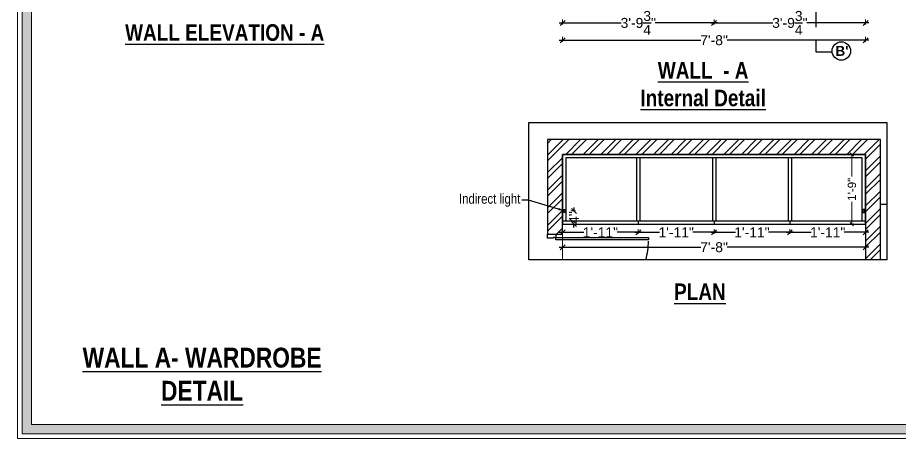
# Model space of a CAD drawing. Header units: millimetres. Extents: x 56222 to 3066687, y -650199 to -121287.
# Drawn here: x 136643.7 to 136910.2, y -183002.7 to -182875.8 of the extents above; entities that cross this region are included whole.
import ezdxf
from ezdxf import colors
from ezdxf.entities.mleader import LeaderData, LeaderLine
from ezdxf.math import Vec2, Vec3

# ---------------------------------------------------------------- set-up
doc = ezdxf.new("R2010")
doc.units = ezdxf.units.MM
doc.header["$MEASUREMENT"] = 0
doc.header["$PDMODE"] = 35
for name, pattern in [('00 . GROUND FLOOR$0$DASHED', [0.75, 0.5, -0.25]), ('DASHED2', [0.375, 0.25, -0.125]), ('DASHEDX2', [1.5, 1, -0.5])]:
    doc.linetypes.add(name, pattern=pattern)
doc.layers.get('Defpoints').update_dxf_attribs({"color": 220})
doc.layers.add('AR ELE-5', color=134, linetype='Continuous')
doc.layers.add('AR HATCH-7', color=7, linetype='Continuous')
for name, color, linetype, lineweight in [('DIM.', 250, 'Continuous', 13), ('dim05', 1, 'Continuous', 13), ('Dimension', 10, 'DASHEDX2', 20), ('FIRST FLOOR', 7, 'Continuous', 9), ('FIRST FLOOR_( PLine )_', 251, 'Continuous', 30), ('FURNITURE', 32, 'Continuous', 9), ('FURNITURE-1', 252, 'Continuous', 13), ('Labelling', 1, 'Continuous', 25), ('Text', 7, 'Continuous', 15), ('wall', 7, 'Continuous', 30), ('XX~SLAB ( BEAM )~ ( DIM )', 7, 'Continuous', 9)]:
    doc.layers.add(name, color=color, linetype=linetype, lineweight=lineweight)
doc.styles.add('Arial', font='arial.ttf')
doc.styles.get("Standard").update_dxf_attribs({"font": 'arial.ttf', "height": 6})
doc.styles.add('style4', font='ARIALN.TTF')
doc.dimstyles.new('Archana', dxfattribs={"dimtxt": 3, "dimasz": 1.5, "dimexe": 0.5, "dimexo": 0.5, "dimgap": 0, "dimtad": 0, "dimzin": 0, "dimdsep": 46, "dimlunit": 4, "dimtxsty": 'Arial', "dimblk": 'OBLIQUE', "dimcen": 0, "dimdle": 1, "dimclrd": 1, "dimclre": 1, "dimclrt": 5, "dimadec": 0, "dimazin": 0, "dimtfac": 1, "dimtofl": 0, "dimtmove": 1, "dimatfit": 3, "dimfxl": 1, "dimfxlon": 1, "dimtolj": 1, "dimtzin": 0, "dimlwd": 25, "dimlwe": -1, "dimarcsym": 0})
doc.dimstyles.new('ISO-25', dxfattribs={"dimtxt": 2.5, "dimasz": 1, "dimexe": 0.5, "dimexo": 1, "dimtad": 0, "dimdec": 1, "dimlunit": 4, "dimtxsty": 'Standard', "dimblk": 'OBLIQUE', "dimcen": 2.5, "dimclrd": 1, "dimclre": 1, "dimclrt": 5, "dimadec": 0, "dimazin": 0, "dimtfac": 1, "dimtdec": 1, "dimtmove": 0, "dimatfit": 3, "dimfxl": 1, "dimlwd": -1, "dimarcsym": 0})

# ---------------------------------------------------------------- blocks, each defined once
blk = doc.blocks.new('_Oblique')
at = {"layer": 'wall', "color": 0, "lineweight": -2}
blk.add_line((-0.5, -0.5), (0.5, 0.5), dxfattribs=at)
blk = doc.blocks.new('*D718')
at = {"layer": 'Defpoints', "color": 0, "lineweight": 30, "transparency": 16777216}
for p in [(136808.2, -182868.85), (136853.95, -182868.85), (136853.95, -182877.33)]:
    blk.add_point(p, dxfattribs=at)
at = {"layer": 'FURNITURE', "color": 1, "transparency": 16777216}
for p, q in [((136808.2, -182876.33), (136808.2, -182877.83)), ((136853.95, -182876.33), (136853.95, -182877.83))]:
    blk.add_line(p, q, dxfattribs=at)
at = {"layer": 'FURNITURE', "color": 1, "lineweight": 25, "transparency": 16777216}
for p, q in [((136807.2, -182877.33), (136825.95, -182877.33)), ((136854.95, -182877.33), (136836.2, -182877.33))]:
    blk.add_line(p, q, dxfattribs=at)
at = {"layer": 'FURNITURE', "color": 1, "lineweight": 25, "transparency": 16777216, "xscale": 1.5, "yscale": 1.5, "zscale": 1.5, "rotation": 180}
blk.add_blockref('_Oblique', (136808.2, -182877.33), dxfattribs=at)
at = {"layer": 'FURNITURE', "color": 1, "lineweight": 25, "transparency": 16777216, "xscale": 1.5, "yscale": 1.5, "zscale": 1.5}
blk.add_blockref('_Oblique', (136853.95, -182877.33), dxfattribs=at)
at = {"layer": 'FURNITURE', "color": 5, "lineweight": 30, "transparency": 16777216, "insert": (136831.08, -182877.33), "char_height": 3, "attachment_point": 5, "style": 'Arial'}
blk.add_mtext('\\A1;3\'-9{\\H1x;\\S3/4;}"', dxfattribs=at)
blk = doc.blocks.new('*D719')
at = {"layer": 'Defpoints', "color": 0, "lineweight": 30, "transparency": 16777216}
for p in [(136853.95, -182868.85), (136899.7, -182868.85), (136899.7, -182877.33)]:
    blk.add_point(p, dxfattribs=at)
at = {"layer": 'FURNITURE', "color": 1, "transparency": 16777216}
for p, q in [((136853.95, -182876.33), (136853.95, -182877.83)), ((136899.7, -182876.33), (136899.7, -182877.83))]:
    blk.add_line(p, q, dxfattribs=at)
at = {"layer": 'FURNITURE', "color": 1, "lineweight": 25, "transparency": 16777216}
for p, q in [((136852.95, -182877.33), (136871.7, -182877.33)), ((136900.7, -182877.33), (136881.95, -182877.33))]:
    blk.add_line(p, q, dxfattribs=at)
at = {"layer": 'FURNITURE', "color": 1, "lineweight": 25, "transparency": 16777216, "xscale": 1.5, "yscale": 1.5, "zscale": 1.5, "rotation": 180}
blk.add_blockref('_Oblique', (136853.95, -182877.33), dxfattribs=at)
at = {"layer": 'FURNITURE', "color": 1, "lineweight": 25, "transparency": 16777216, "xscale": 1.5, "yscale": 1.5, "zscale": 1.5}
blk.add_blockref('_Oblique', (136899.7, -182877.33), dxfattribs=at)
at = {"layer": 'FURNITURE', "color": 5, "lineweight": 30, "transparency": 16777216, "insert": (136876.83, -182877.33), "char_height": 3, "attachment_point": 5, "style": 'Arial'}
blk.add_mtext('\\A1;3\'-9{\\H1x;\\S3/4;}"', dxfattribs=at)
blk = doc.blocks.new('*D736')
at = {"layer": 'Defpoints', "color": 0, "lineweight": 30, "transparency": 16777216}
for p in [(136895.18, -182917.05), (136895.58, -182917.05), (136895.18, -182938.05)]:
    blk.add_point(p, dxfattribs=at)
at = {"layer": 'dim05', "color": 1, "linetype": 'Continuous', "transparency": 16777216}
for p, q in [((136895.58, -182917.05), (136895.58, -182923.71)), ((136895.58, -182938.05), (136895.58, -182931.38))]:
    blk.add_line(p, q, dxfattribs=at)
at = {"layer": 'dim05', "color": 1, "linetype": 'Continuous', "lineweight": -2, "transparency": 16777216}
for p, q in [((136896.18, -182917.05), (136896.08, -182917.05)), ((136896.18, -182938.05), (136896.08, -182938.05))]:
    blk.add_line(p, q, dxfattribs=at)
at = {"layer": 'dim05', "color": 1, "transparency": 16777216}
for p, rotation in [((136895.58, -182917.05), 90), ((136895.58, -182938.05), 270)]:
    blk.add_blockref('_Oblique', p, dxfattribs=dict(at, rotation=rotation))
at = {"layer": 'dim05', "color": 5, "lineweight": 25, "transparency": 16777216, "insert": (136895.58, -182927.55), "char_height": 2.5, "attachment_point": 5, "rotation": 90, "style": 'Arial'}
blk.add_mtext('1\'-9"', dxfattribs=at)
blk = doc.blocks.new('*D737')
at = {"layer": 'Defpoints', "color": 0, "lineweight": 30, "transparency": 16777216}
for p in [(136808.2, -182938.08), (136831.08, -182938.08), (136831.08, -182940.55)]:
    blk.add_point(p, dxfattribs=at)
at = {"layer": 'FURNITURE', "color": 1, "lineweight": 25, "transparency": 16777216}
for p, q in [((136807.2, -182940.55), (136814.63, -182940.55)), ((136832.08, -182940.55), (136824.65, -182940.55))]:
    blk.add_line(p, q, dxfattribs=at)
at = {"layer": 'FURNITURE', "color": 1, "transparency": 16777216}
for p, q in [((136808.2, -182939.55), (136808.2, -182941.05)), ((136831.08, -182939.55), (136831.08, -182941.05))]:
    blk.add_line(p, q, dxfattribs=at)
at = {"layer": 'FURNITURE', "color": 1, "lineweight": 25, "transparency": 16777216, "xscale": 1.5, "yscale": 1.5, "zscale": 1.5, "rotation": 180}
blk.add_blockref('_Oblique', (136808.2, -182940.55), dxfattribs=at)
at = {"layer": 'FURNITURE', "color": 1, "lineweight": 25, "transparency": 16777216, "xscale": 1.5, "yscale": 1.5, "zscale": 1.5}
blk.add_blockref('_Oblique', (136831.08, -182940.55), dxfattribs=at)
at = {"layer": 'FURNITURE', "color": 5, "lineweight": 30, "transparency": 16777216, "insert": (136819.64, -182940.55), "char_height": 3, "attachment_point": 5, "style": 'Arial'}
blk.add_mtext('\\A1;1\'-11"', dxfattribs=at)
blk = doc.blocks.new('*D738')
at = {"layer": 'Defpoints', "color": 0, "lineweight": 30, "transparency": 16777216}
for p in [(136831.08, -182938.08), (136853.95, -182938.08), (136853.95, -182940.55)]:
    blk.add_point(p, dxfattribs=at)
at = {"layer": 'FURNITURE', "color": 1, "lineweight": 25, "transparency": 16777216}
for p, q in [((136830.08, -182940.55), (136837.5, -182940.55)), ((136854.95, -182940.55), (136847.53, -182940.55))]:
    blk.add_line(p, q, dxfattribs=at)
at = {"layer": 'FURNITURE', "color": 1, "transparency": 16777216}
for p, q in [((136831.08, -182939.55), (136831.08, -182941.05)), ((136853.95, -182939.55), (136853.95, -182941.05))]:
    blk.add_line(p, q, dxfattribs=at)
at = {"layer": 'FURNITURE', "color": 1, "lineweight": 25, "transparency": 16777216, "xscale": 1.5, "yscale": 1.5, "zscale": 1.5, "rotation": 180}
blk.add_blockref('_Oblique', (136831.08, -182940.55), dxfattribs=at)
at = {"layer": 'FURNITURE', "color": 1, "lineweight": 25, "transparency": 16777216, "xscale": 1.5, "yscale": 1.5, "zscale": 1.5}
blk.add_blockref('_Oblique', (136853.95, -182940.55), dxfattribs=at)
at = {"layer": 'FURNITURE', "color": 5, "lineweight": 30, "transparency": 16777216, "insert": (136842.51, -182940.55), "char_height": 3, "attachment_point": 5, "style": 'Arial'}
blk.add_mtext('\\A1;1\'-11"', dxfattribs=at)
blk = doc.blocks.new('*D739')
at = {"layer": 'Defpoints', "color": 0, "lineweight": 30, "transparency": 16777216}
for p in [(136853.95, -182938.08), (136876.83, -182938.08), (136876.83, -182940.55)]:
    blk.add_point(p, dxfattribs=at)
at = {"layer": 'FURNITURE', "color": 1, "lineweight": 25, "transparency": 16777216}
for p, q in [((136852.95, -182940.55), (136860.38, -182940.55)), ((136877.83, -182940.55), (136870.4, -182940.55))]:
    blk.add_line(p, q, dxfattribs=at)
at = {"layer": 'FURNITURE', "color": 1, "transparency": 16777216}
for p, q in [((136853.95, -182939.55), (136853.95, -182941.05)), ((136876.83, -182939.55), (136876.83, -182941.05))]:
    blk.add_line(p, q, dxfattribs=at)
at = {"layer": 'FURNITURE', "color": 1, "lineweight": 25, "transparency": 16777216, "xscale": 1.5, "yscale": 1.5, "zscale": 1.5, "rotation": 180}
blk.add_blockref('_Oblique', (136853.95, -182940.55), dxfattribs=at)
at = {"layer": 'FURNITURE', "color": 1, "lineweight": 25, "transparency": 16777216, "xscale": 1.5, "yscale": 1.5, "zscale": 1.5}
blk.add_blockref('_Oblique', (136876.83, -182940.55), dxfattribs=at)
at = {"layer": 'FURNITURE', "color": 5, "lineweight": 30, "transparency": 16777216, "insert": (136865.39, -182940.55), "char_height": 3, "attachment_point": 5, "style": 'Arial'}
blk.add_mtext('\\A1;1\'-11"', dxfattribs=at)
blk = doc.blocks.new('*D740')
at = {"layer": 'Defpoints', "color": 0, "lineweight": 30, "transparency": 16777216}
for p in [(136876.83, -182938.08), (136899.7, -182938.08), (136899.7, -182940.55)]:
    blk.add_point(p, dxfattribs=at)
at = {"layer": 'FURNITURE', "color": 1, "lineweight": 25, "transparency": 16777216}
for p, q in [((136875.83, -182940.55), (136883.25, -182940.55)), ((136900.7, -182940.55), (136893.28, -182940.55))]:
    blk.add_line(p, q, dxfattribs=at)
at = {"layer": 'FURNITURE', "color": 1, "transparency": 16777216}
for p, q in [((136876.83, -182939.55), (136876.83, -182941.05)), ((136899.7, -182939.55), (136899.7, -182941.05))]:
    blk.add_line(p, q, dxfattribs=at)
at = {"layer": 'FURNITURE', "color": 1, "lineweight": 25, "transparency": 16777216, "xscale": 1.5, "yscale": 1.5, "zscale": 1.5, "rotation": 180}
blk.add_blockref('_Oblique', (136876.83, -182940.55), dxfattribs=at)
at = {"layer": 'FURNITURE', "color": 1, "lineweight": 25, "transparency": 16777216, "xscale": 1.5, "yscale": 1.5, "zscale": 1.5}
blk.add_blockref('_Oblique', (136899.7, -182940.55), dxfattribs=at)
at = {"layer": 'FURNITURE', "color": 5, "lineweight": 30, "transparency": 16777216, "insert": (136888.26, -182940.55), "char_height": 3, "attachment_point": 5, "style": 'Arial'}
blk.add_mtext('\\A1;1\'-11"', dxfattribs=at)
blk = doc.blocks.new('*D741')
at = {"layer": 'Defpoints', "color": 0, "lineweight": 30, "transparency": 16777216}
for p in [(136808.2, -182939.11), (136899.7, -182939.11), (136899.7, -182945.06)]:
    blk.add_point(p, dxfattribs=at)
at = {"layer": 'FURNITURE', "color": 1, "lineweight": 25, "transparency": 16777216}
for p, q in [((136807.2, -182945.06), (136849.98, -182945.06)), ((136900.7, -182945.06), (136857.93, -182945.06))]:
    blk.add_line(p, q, dxfattribs=at)
at = {"layer": 'FURNITURE', "color": 1, "transparency": 16777216}
for p, q in [((136808.2, -182944.06), (136808.2, -182945.56)), ((136899.7, -182944.06), (136899.7, -182945.56))]:
    blk.add_line(p, q, dxfattribs=at)
at = {"layer": 'FURNITURE', "color": 1, "lineweight": 25, "transparency": 16777216, "xscale": 1.5, "yscale": 1.5, "zscale": 1.5, "rotation": 180}
blk.add_blockref('_Oblique', (136808.2, -182945.06), dxfattribs=at)
at = {"layer": 'FURNITURE', "color": 1, "lineweight": 25, "transparency": 16777216, "xscale": 1.5, "yscale": 1.5, "zscale": 1.5}
blk.add_blockref('_Oblique', (136899.7, -182945.06), dxfattribs=at)
at = {"layer": 'FURNITURE', "color": 5, "lineweight": 30, "transparency": 16777216, "insert": (136853.95, -182945.06), "char_height": 3, "attachment_point": 5, "style": 'Arial'}
blk.add_mtext('\\A1;7\'-8"', dxfattribs=at)
blk = doc.blocks.new('*D752')
at = {"layer": 'Defpoints', "color": 0, "lineweight": 30, "transparency": 16777216}
for p in [(136808.2, -182868.85), (136899.7, -182868.85), (136899.7, -182882.57)]:
    blk.add_point(p, dxfattribs=at)
at = {"layer": 'FURNITURE', "color": 1, "transparency": 16777216}
for p, q in [((136808.2, -182881.57), (136808.2, -182883.07)), ((136899.7, -182881.57), (136899.7, -182883.07))]:
    blk.add_line(p, q, dxfattribs=at)
at = {"layer": 'FURNITURE', "color": 1, "lineweight": 25, "transparency": 16777216}
for p, q in [((136807.2, -182882.57), (136849.98, -182882.57)), ((136900.7, -182882.57), (136857.93, -182882.57))]:
    blk.add_line(p, q, dxfattribs=at)
at = {"layer": 'FURNITURE', "color": 1, "lineweight": 25, "transparency": 16777216, "xscale": 1.5, "yscale": 1.5, "zscale": 1.5, "rotation": 180}
blk.add_blockref('_Oblique', (136808.2, -182882.57), dxfattribs=at)
at = {"layer": 'FURNITURE', "color": 1, "lineweight": 25, "transparency": 16777216, "xscale": 1.5, "yscale": 1.5, "zscale": 1.5}
blk.add_blockref('_Oblique', (136899.7, -182882.57), dxfattribs=at)
at = {"layer": 'FURNITURE', "color": 5, "lineweight": 30, "transparency": 16777216, "insert": (136853.95, -182882.57), "char_height": 3, "attachment_point": 5, "style": 'Arial'}
blk.add_mtext('\\A1;7\'-8"', dxfattribs=at)
blk = doc.blocks.new('*D883')
at = {"layer": 'Defpoints', "color": 0, "lineweight": 30, "transparency": 16777216}
for p in [(136809.2, -182934.1), (136811.66, -182934.1), (136809.62, -182938.08)]:
    blk.add_point(p, dxfattribs=at)
at = {"layer": 'FURNITURE', "color": 1, "lineweight": 25, "transparency": 16777216}
for p, q in [((136811.66, -182933.1), (136811.66, -182934.31)), ((136811.66, -182939.08), (136811.66, -182937.88))]:
    blk.add_line(p, q, dxfattribs=at)
at = {"layer": 'FURNITURE', "color": 1, "transparency": 16777216}
for p, q in [((136810.66, -182934.1), (136812.16, -182934.1)), ((136810.66, -182938.08), (136812.16, -182938.08))]:
    blk.add_line(p, q, dxfattribs=at)
at = {"layer": 'FURNITURE', "color": 1, "lineweight": 25, "transparency": 16777216, "xscale": 1.5, "yscale": 1.5, "zscale": 1.5}
for p, rotation in [((136811.66, -182934.1), 90), ((136811.66, -182938.08), 270)]:
    blk.add_blockref('_Oblique', p, dxfattribs=dict(at, rotation=rotation))
at = {"layer": 'FURNITURE', "color": 5, "lineweight": 30, "transparency": 16777216, "insert": (136811.66, -182936.09), "char_height": 3, "attachment_point": 5, "rotation": 90, "style": 'Arial'}
blk.add_mtext('\\A1;4"', dxfattribs=at)

msp = doc.modelspace()

# ---------------------------------------------------------------- hatches: boundary and pattern name
at = {"layer": 'AR HATCH-7', "lineweight": 15, "true_color": 0x939598}
h = msp.add_hatch(dxfattribs=at)
h.set_pattern_fill('ANSI32', color=252, scale=10)
h.set_pattern_definition([(45, (1826.323, 1125.451), (-2.65165043, 2.65165043), []), (45, (1828.091, 1125.451), (-2.65165043, 2.65165043), [])])
h.paths.add_polyline_path([(136904.202, -182912.581), (136803.702, -182912.581), (136803.702, -182941.081), (136806.202, -182941.081), (136808.202, -182941.081), (136808.202, -182917.081), (136899.702, -182917.081), (136899.702, -182938.081), (136899.702, -182948.89), (136904.202, -182948.89)])
at = {"layer": 'Dimension', "linetype": 'Continuous', "true_color": 0xd39e00}
h = msp.add_hatch(color=42, dxfattribs=at)
h.paths.add_polyline_path([(136645.084, -182722.471), (136645.084, -183001.349), (137041.287, -183001.349), (137041.287, -182722.471)])
h.paths.add_polyline_path([(136647.865, -182725.252), (137038.507, -182725.252), (137038.507, -182998.568), (136647.865, -182998.568)], flags=16)

# ---------------------------------------------------------------- linework, layer by layer
for points in [[(136806.202, -182941.081), (136806.202, -182942.081), (136805.452, -182942.081), (136805.452, -182942.331), (136803.702, -182942.331), (136803.702, -182941.081)], [(136806.202, -182942.081), (136834.202, -182942.081), (136834.202, -182942.831), (136806.202, -182942.831)]]:
    msp.add_lwpolyline(points, close=True)
at = {"layer": 'AR ELE-5', "linetype": 'ByBlock', "ltscale": 15}
msp.add_arc((136806.185, -182942.04), 28.041, 345.86074, 357.62699, dxfattribs=at)
at = {"layer": 'Dimension', "color": 42, "linetype": 'Continuous', "true_color": 0xd39e00}
for points in [[(136643.694, -182721.081), (137042.678, -182721.081), (137042.678, -183002.739), (136643.694, -183002.739)], [(136645.084, -182722.471), (137041.287, -182722.471), (137041.287, -183001.349), (136645.084, -183001.349)], [(136647.865, -182725.252), (137038.507, -182725.252), (137038.507, -182998.568), (136647.865, -182998.568)]]:
    msp.add_lwpolyline(points, close=True, dxfattribs=at)
at = {"layer": 'FIRST FLOOR'}
for p, q in [((136904.202, -182912.581), (136803.702, -182912.581)), ((136803.702, -182912.581), (136803.702, -182941.081)), ((136904.202, -182948.89), (136904.202, -182912.581)), ((136899.702, -182917.081), (136808.202, -182917.081)), ((136808.202, -182917.081), (136808.202, -182948.89)), ((136899.702, -182948.89), (136899.702, -182917.081)), ((136808.202, -182941.081), (136803.702, -182941.081))]:
    msp.add_line(p, q, dxfattribs=at)
at = {"layer": 'FIRST FLOOR_( PLine )_'}
for p, q in [((136904.202, -182912.581), (136803.702, -182912.581)), ((136803.702, -182912.581), (136803.702, -182941.081)), ((136904.202, -182948.89), (136904.202, -182912.581)), ((136808.202, -182941.081), (136808.202, -182917.081)), ((136808.202, -182917.081), (136899.702, -182917.081)), ((136899.702, -182917.081), (136899.702, -182948.89)), ((136803.702, -182941.081), (136808.202, -182941.081))]:
    msp.add_line(p, q, dxfattribs=at)
at = {"layer": 'FURNITURE', "lineweight": 30}
for p, q in [((136809.202, -182918.081), (136809.202, -182937.081)), ((136898.702, -182918.081), (136809.202, -182918.081)), ((136830.577, -182918.081), (136830.577, -182937.081)), ((136831.577, -182918.081), (136831.577, -182937.081)), ((136853.452, -182918.081), (136853.452, -182937.081)), ((136854.452, -182918.081), (136854.452, -182937.081)), ((136876.327, -182918.081), (136876.327, -182937.081)), ((136877.327, -182918.081), (136877.327, -182937.081)), ((136898.702, -182937.081), (136898.702, -182918.081)), ((136904.202, -182932.081), (136906.121, -182932.081)), ((136808.202, -182937.081), (136899.702, -182937.081)), ((136831.077, -182937.081), (136831.077, -182938.081)), ((136853.952, -182937.081), (136853.952, -182938.081)), ((136876.827, -182937.081), (136876.827, -182938.081))]:
    msp.add_line(p, q, dxfattribs=at)
for points in [[(136808.202, -182917.081), (136808.202, -182938.081), (136899.702, -182938.081), (136899.702, -182917.081)], [(136809.202, -182934.544), (136808.562, -182934.544), (136808.562, -182933.651), (136809.202, -182933.651)], [(136898.702, -182934.544), (136899.343, -182934.544), (136899.343, -182933.651), (136898.702, -182933.651)]]:
    msp.add_lwpolyline(points, close=True, dxfattribs=at)
at = {"layer": 'FURNITURE', "color": 3, "linetype": 'DASHED2', "lineweight": 30}
for points in [[(136809.202, -182934.429), (136808.669, -182934.429), (136808.669, -182933.776), (136809.202, -182933.776)], [(136898.702, -182934.429), (136899.236, -182934.429), (136899.236, -182933.776), (136898.702, -182933.776)]]:
    msp.add_lwpolyline(points, close=True, dxfattribs=at)
at = {"layer": 'FURNITURE-1', "color": 252, "linetype": '00 . GROUND FLOOR$0$DASHED', "lineweight": 25, "ltscale": 15, "true_color": 0x939598}
msp.add_lwpolyline([(136889.595, -182736.098), (136884.609, -182736.098), (136884.636, -182886.113), (136889.595, -182886.113)], dxfattribs=at)
at = {"layer": 'FURNITURE-1', "color": 1, "linetype": 'ByBlock', "lineweight": 30}
msp.add_circle((136892.38, -182885.821), 2.785, dxfattribs=at)
at = {"layer": 'XX~SLAB ( BEAM )~ ( DIM )', "color": 252, "lineweight": 25, "true_color": 0x939598}
msp.add_lwpolyline([(136906.121, -182948.89), (136798.027, -182948.89), (136798.027, -182907.398), (136906.121, -182907.398)], close=True, dxfattribs=at)

# ---------------------------------------------------------------- texts
at = {"layer": 'DIM.', "color": 1, "insert": (136890.542, -182884.283, -2.248), "char_height": 3, "attachment_point": 1}
msp.add_mtext_dynamic_manual_height_columns("{\\fArial|b1|i0|c0|p34;B'}", width=81.87572, gutter_width=1.128, heights=[0], dxfattribs=at)
at = {"layer": 'Labelling', "color": 251, "true_color": 0x636466, "attachment_point": 5, "style": 'style4'}
for s, insert, char_height in [('{\\fArial Narrow|b1|i0|c0|p34;\\LWALL ELEVATION - A}', (136706.205, -182880.276), 5), ('{\\fArial Narrow|b1|i0|c0|p34;\\LWALL  - A\\PInternal Detail}', (136850.657, -182895.869), 5), ('{\\fArial Narrow|b1|i0|c0|p34;\\LPLAN}', (136849.684, -182958.488), 5), ('{\\fArial Narrow|b1|i0|c0|p34;\\LWALL A- WARDROBE DETAIL}', (136699.379, -182983.378), 6)]:
    msp.add_mtext_dynamic_manual_height_columns(s, width=79.10806, gutter_width=1, heights=[0], dxfattribs=dict(at, insert=insert, char_height=char_height))

# ---------------------------------------------------------------- dimensions: what is measured, and where the dimension line sits
at = {"layer": 'dim05', "color": 27, "lineweight": 25, "true_color": 0x7d5120}
dim = msp.add_linear_dim(base=(136895.579, -182917.045), p1=(136895.182, -182938.045), p2=(136895.182, -182917.045), angle=90, dimstyle='ISO-25', override={"dimtxsty": 'Arial'}, dxfattribs=at)
dim.commit()
dim.dimension.update_dxf_attribs({"geometry": '*D736', "text_midpoint": (136895.579, -182927.545)})
at = {"layer": 'FURNITURE', "lineweight": 30}
for base, p1, p2, picture, middle in [((136853.952, -182877.334), (136808.202, -182868.855), (136853.952, -182868.855), '*D718', (136831.077, -182877.334)), ((136899.702, -182877.334), (136853.952, -182868.855), (136899.702, -182868.855), '*D719', (136876.827, -182877.334)), ((136831.077474663, -182940.546363367), (136808.202474663, -182938.08137445), (136831.077474663, -182938.08137445), '*D737', (136819.639974663, -182940.546363367)), ((136853.952474663, -182940.546363367), (136831.077474663, -182938.08137445), (136853.952474663, -182938.08137445), '*D738', (136842.514974663, -182940.546363367)), ((136876.827474663, -182940.546363367), (136853.952474663, -182938.08137445), (136876.827474663, -182938.08137445), '*D739', (136865.389974663, -182940.546363367)), ((136899.702474663, -182940.546363367), (136876.827474663, -182938.08137445), (136899.702474663, -182938.08137445), '*D740', (136888.264974663, -182940.546363367))]:
    dim = msp.add_linear_dim(base=base, p1=p1, p2=p2, dimstyle='Archana', dxfattribs=at)
    dim.commit()
    dim.dimension.update_dxf_attribs({"geometry": picture, "text_midpoint": middle})
for base, p1, p2, picture, middle in [((136899.702474663, -182882.566532773), (136808.202474663, -182868.854720041), (136899.702474663, -182868.854720041), '*D752', (136853.952474663, -182882.566532773)), ((136899.702474663, -182945.060494323), (136808.202474663, -182939.107479817), (136899.702474663, -182939.107479817), '*D741', (136853.952474663, -182945.060494323))]:
    dim = msp.add_linear_dim(base=base, p1=p1, p2=p2, dimstyle='Archana', override={"dimdec": 0}, dxfattribs=at)
    dim.commit()
    dim.dimension.update_dxf_attribs({"geometry": picture, "text_midpoint": middle})
dim = msp.add_linear_dim(base=(136811.663, -182934.102), p1=(136809.618, -182938.081), p2=(136809.202, -182934.102), angle=90, dimstyle='Archana', dxfattribs=at)
dim.commit()
dim.dimension.update_dxf_attribs({"geometry": '*D883', "text_midpoint": (136811.663, -182936.092)})

# ---------------------------------------------------------------- leaders
at = {"layer": 'Text', "color": 1, "lineweight": 0, "ltscale": 20}
ml = msp.add_multileader_mtext('Standard', dxfattribs=at)
ml.set_content('Indirect light', color=1, style='style4')
ml.set_leader_properties()
ml.build(insert=Vec2(0, 0))
ml.multileader.update_dxf_attribs({"dogleg_length": 2.025, "arrow_head_size": 2})
ctx = ml.context
ctx.base_point, ctx.char_height, ctx.arrow_head_size, ctx.landing_gap_size, ctx.plane_origin = Vec3(136776.89, -182930.861), 3, 2, 0.4, Vec3(136860.002, -182922.924)
ctx.text_align_type = 2
notes = []
notes.append((ctx, [(0, (1, 1, 0), (136797.899, -182930.861), (-1, 0), 2.025, [(0, [(136808.936, -182934.102)], 0, [])])]))
ctx.mtext.insert, ctx.mtext.alignment = Vec3(136795.474, -182928.92), 3
for ctx, leaders in notes:
    for number, flags, end, landing, length, lines in leaders:
        leader = LeaderData()
        leader.index, (leader.has_last_leader_line, leader.has_dogleg_vector, leader.attachment_direction) = number, flags
        leader.last_leader_point, leader.dogleg_vector, leader.dogleg_length = Vec3(end), Vec3(landing), length
        for number, points, colour, breaks in lines:
            line = LeaderLine()
            line.index, line.vertices, line.color, line.breaks = number, Vec3.list(points), colors.encode_raw_color(colour), breaks
            leader.lines.append(line)
        ctx.leaders.append(leader)

doc.saveas('drawing.dxf')
